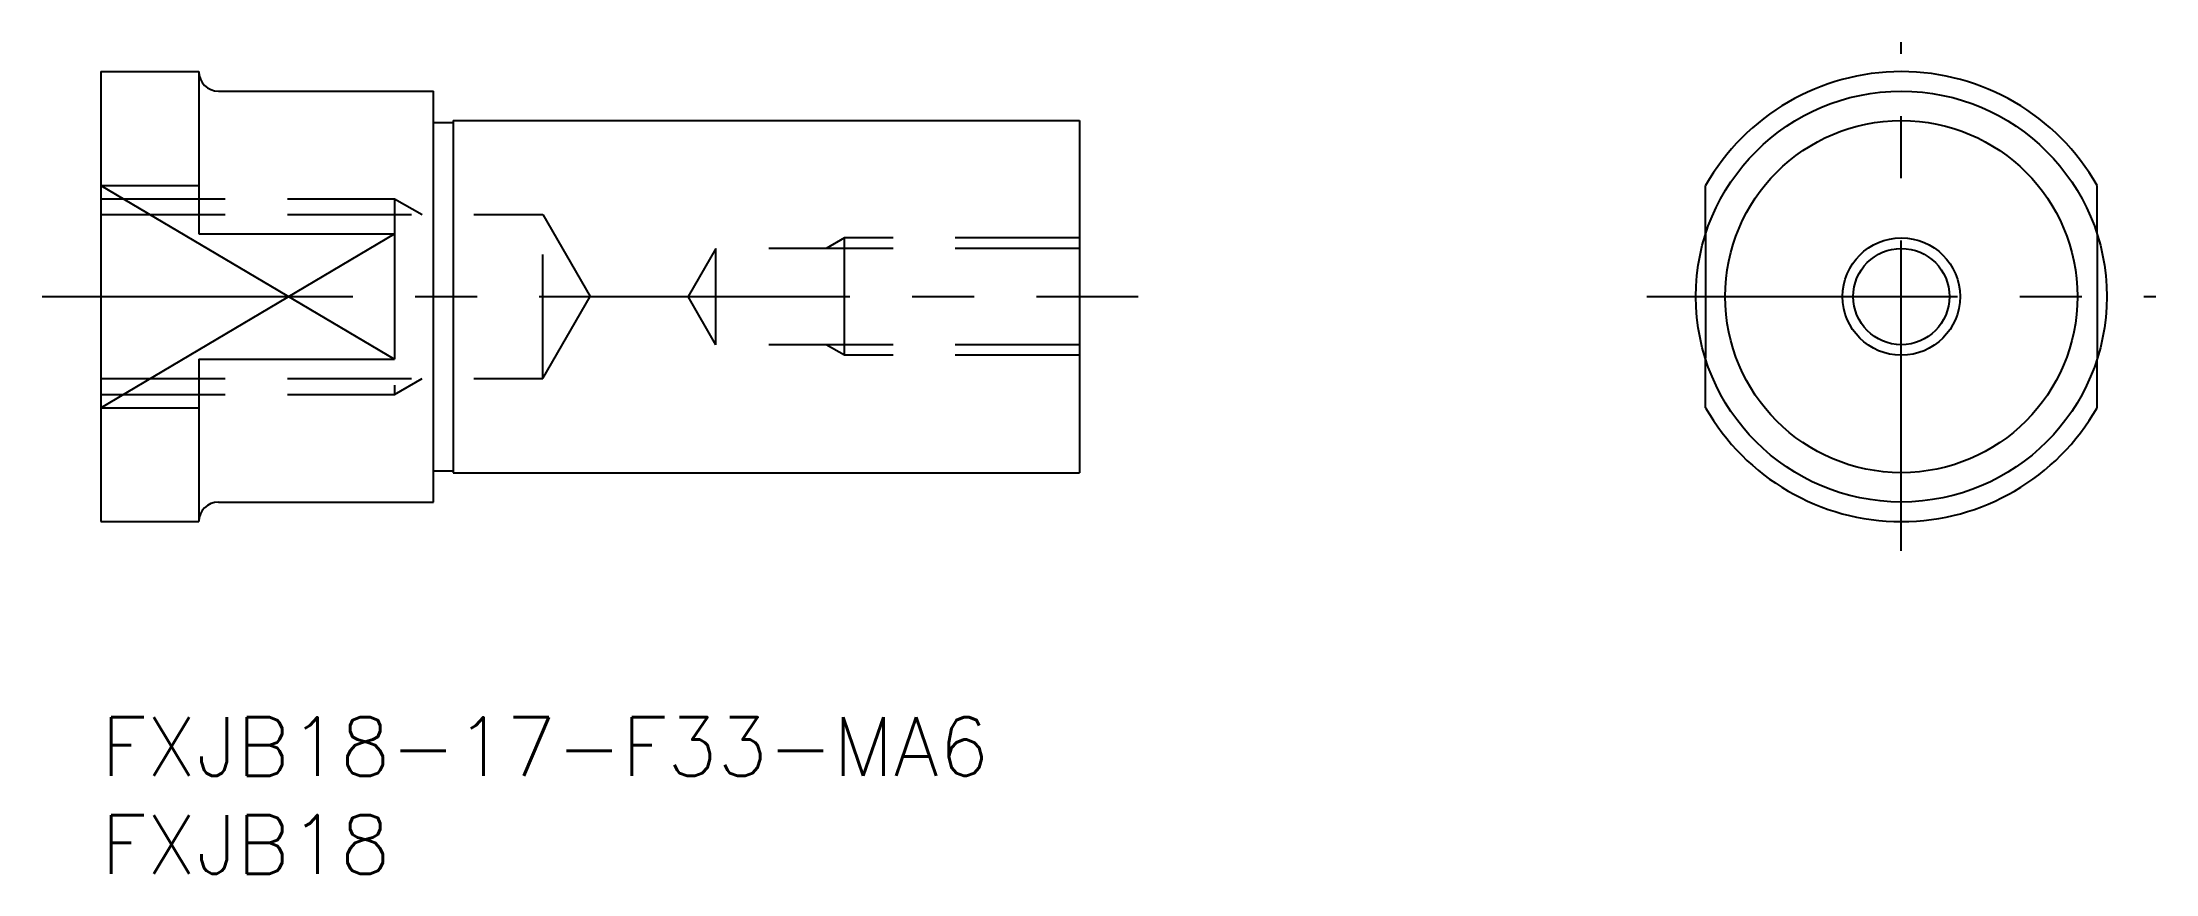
# Model space of a CAD drawing. Extents: x -3 to 105, y -8 to 34.
import ezdxf

# ---------------------------------------------------------------- set-up
doc = ezdxf.new("R2010")
doc.units = 0
doc.header["$LTSCALE"] = 0.5
doc.linetypes.add('CENTER', pattern=[50.8, 31.75, -6.35, 6.35, -6.35])
doc.linetypes.add('DASHED', pattern=[19.05, 12.7, -6.35])
for name, color, linetype in [('MSM_CENTER', 1, 'CENTER'), ('MSM_CONTINUOUS', 7, 'CONTINUOUS'), ('MSM_DASHED', 4, 'DASHED'), ('MSM_NARROW', 5, 'CONTINUOUS'), ('MSM_PART_NUMBER', 7, 'CONTINUOUS')]:
    doc.layers.add(name, color=color, linetype=linetype)
doc.styles.get("Standard").update_dxf_attribs({"font": 'txt.shx', "height": 3, "bigfont": 'bigfont.shx'})

msp = doc.modelspace()

# ---------------------------------------------------------------- linework, layer by layer
at = {"layer": 'MSM_CENTER'}
for p, q in [((92, 8.5), (92, 34.5)), ((-3, 21.5), (53, 21.5)), ((79, 21.5), (105, 21.5))]:
    msp.add_line(p, q, dxfattribs=at)
at = {"layer": 'MSM_CONTINUOUS'}
for p, q in [((0, 33), (0, 10)), ((0, 33), (5, 33)), ((5, 33), (5, 24.7)), ((6, 32), (17, 32)), ((17, 11), (17, 32)), ((17, 30.4), (18, 30.4)), ((18, 30.5), (50, 30.5)), ((18, 30.5), (18, 12.5)), ((50, 30.5), (50, 12.5)), ((0, 27.18), (5, 27.18)), ((82, 24.7), (82, 27.18)), ((102, 24.7), (102, 27.18)), ((5, 24.7), (15, 24.7)), ((15, 24.7), (15, 18.3)), ((5, 18.3), (15, 18.3)), ((5, 18.3), (5, 10)), ((82, 15.82), (82, 18.3)), ((102, 15.82), (102, 18.3)), ((0, 15.82), (5, 15.82)), ((17, 12.6), (18, 12.6)), ((18, 12.5), (50, 12.5)), ((6, 11), (17, 11)), ((0, 10), (5, 10))]:
    msp.add_line(p, q, dxfattribs=at)
for radius in [10.5, 9, 2.46]:
    msp.add_circle((92, 21.5), radius, dxfattribs=at)
for centre, radius, start, end in [((6, 33), 1, 180, 270), ((92, 21.5), 11.5, 29.5918, 150.4082), ((92, 21.5), 11.5, 209.5918, 330.4082), ((6, 10), 1, 90, 180)]:
    msp.add_arc(centre, radius, start, end, dxfattribs=at)
at = {"layer": 'MSM_DASHED'}
for p, q in [((0, 26.5), (15, 26.5)), ((15, 26.5), (16.41, 25.69)), ((15, 26.5), (15, 16.5)), ((0, 25.69), (22.58, 25.69)), ((22.58, 17.31), (22.58, 25.69)), ((22.58, 25.69), (25, 21.5)), ((31.42, 23.96), (30, 21.5)), ((50, 23.96), (31.42, 23.96)), ((31.42, 19.04), (31.42, 23.96)), ((38, 24.5), (37.06, 23.96)), ((50, 24.5), (38, 24.5)), ((38, 18.5), (38, 24.5)), ((82, 24.7), (82, 18.3)), ((102, 24.7), (102, 18.3)), ((22.58, 17.31), (25, 21.5)), ((31.42, 19.04), (30, 21.5)), ((50, 19.04), (31.42, 19.04)), ((38, 18.5), (37.06, 19.04)), ((50, 18.5), (38, 18.5)), ((0, 17.31), (22.58, 17.31)), ((15, 16.5), (16.41, 17.31)), ((0, 16.5), (15, 16.5))]:
    msp.add_line(p, q, dxfattribs=at)
at = {"layer": 'MSM_NARROW'}
for p, q in [((0, 27.18), (15, 18.3)), ((0, 15.82), (15, 24.7))]:
    msp.add_line(p, q, dxfattribs=at)
msp.add_circle((92, 21.5), 3, dxfattribs=at)

# ---------------------------------------------------------------- texts
at = {"layer": 'MSM_PART_NUMBER'}
for s, p in [('FXJB18-17-F33-MA6', (0, -3)), ('FXJB18', (0, -8))]:
    msp.add_text(s, height=3, dxfattribs=at).set_placement(p)

doc.saveas('drawing.dxf')
